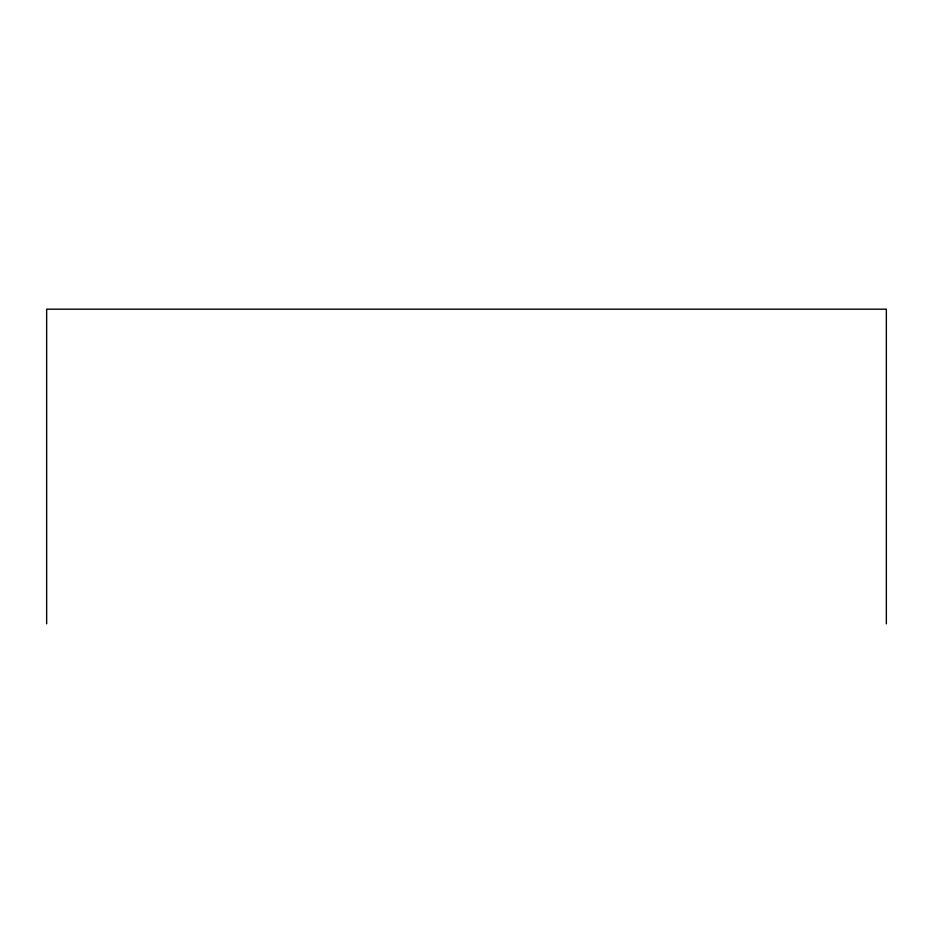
<?xml version="1.0" encoding="UTF-8"?>
<svg xmlns="http://www.w3.org/2000/svg" width="933" height="933" viewBox="0 0 933 933"><rect width="100%" height="100%" fill="white"/><g stroke="black" fill="none" stroke-linecap="round" stroke-linejoin="round"><path stroke-width="1.4" d="M886.35 623.815L886.35 309.185L46.65 309.185L46.65 623.815"/></g></svg>
